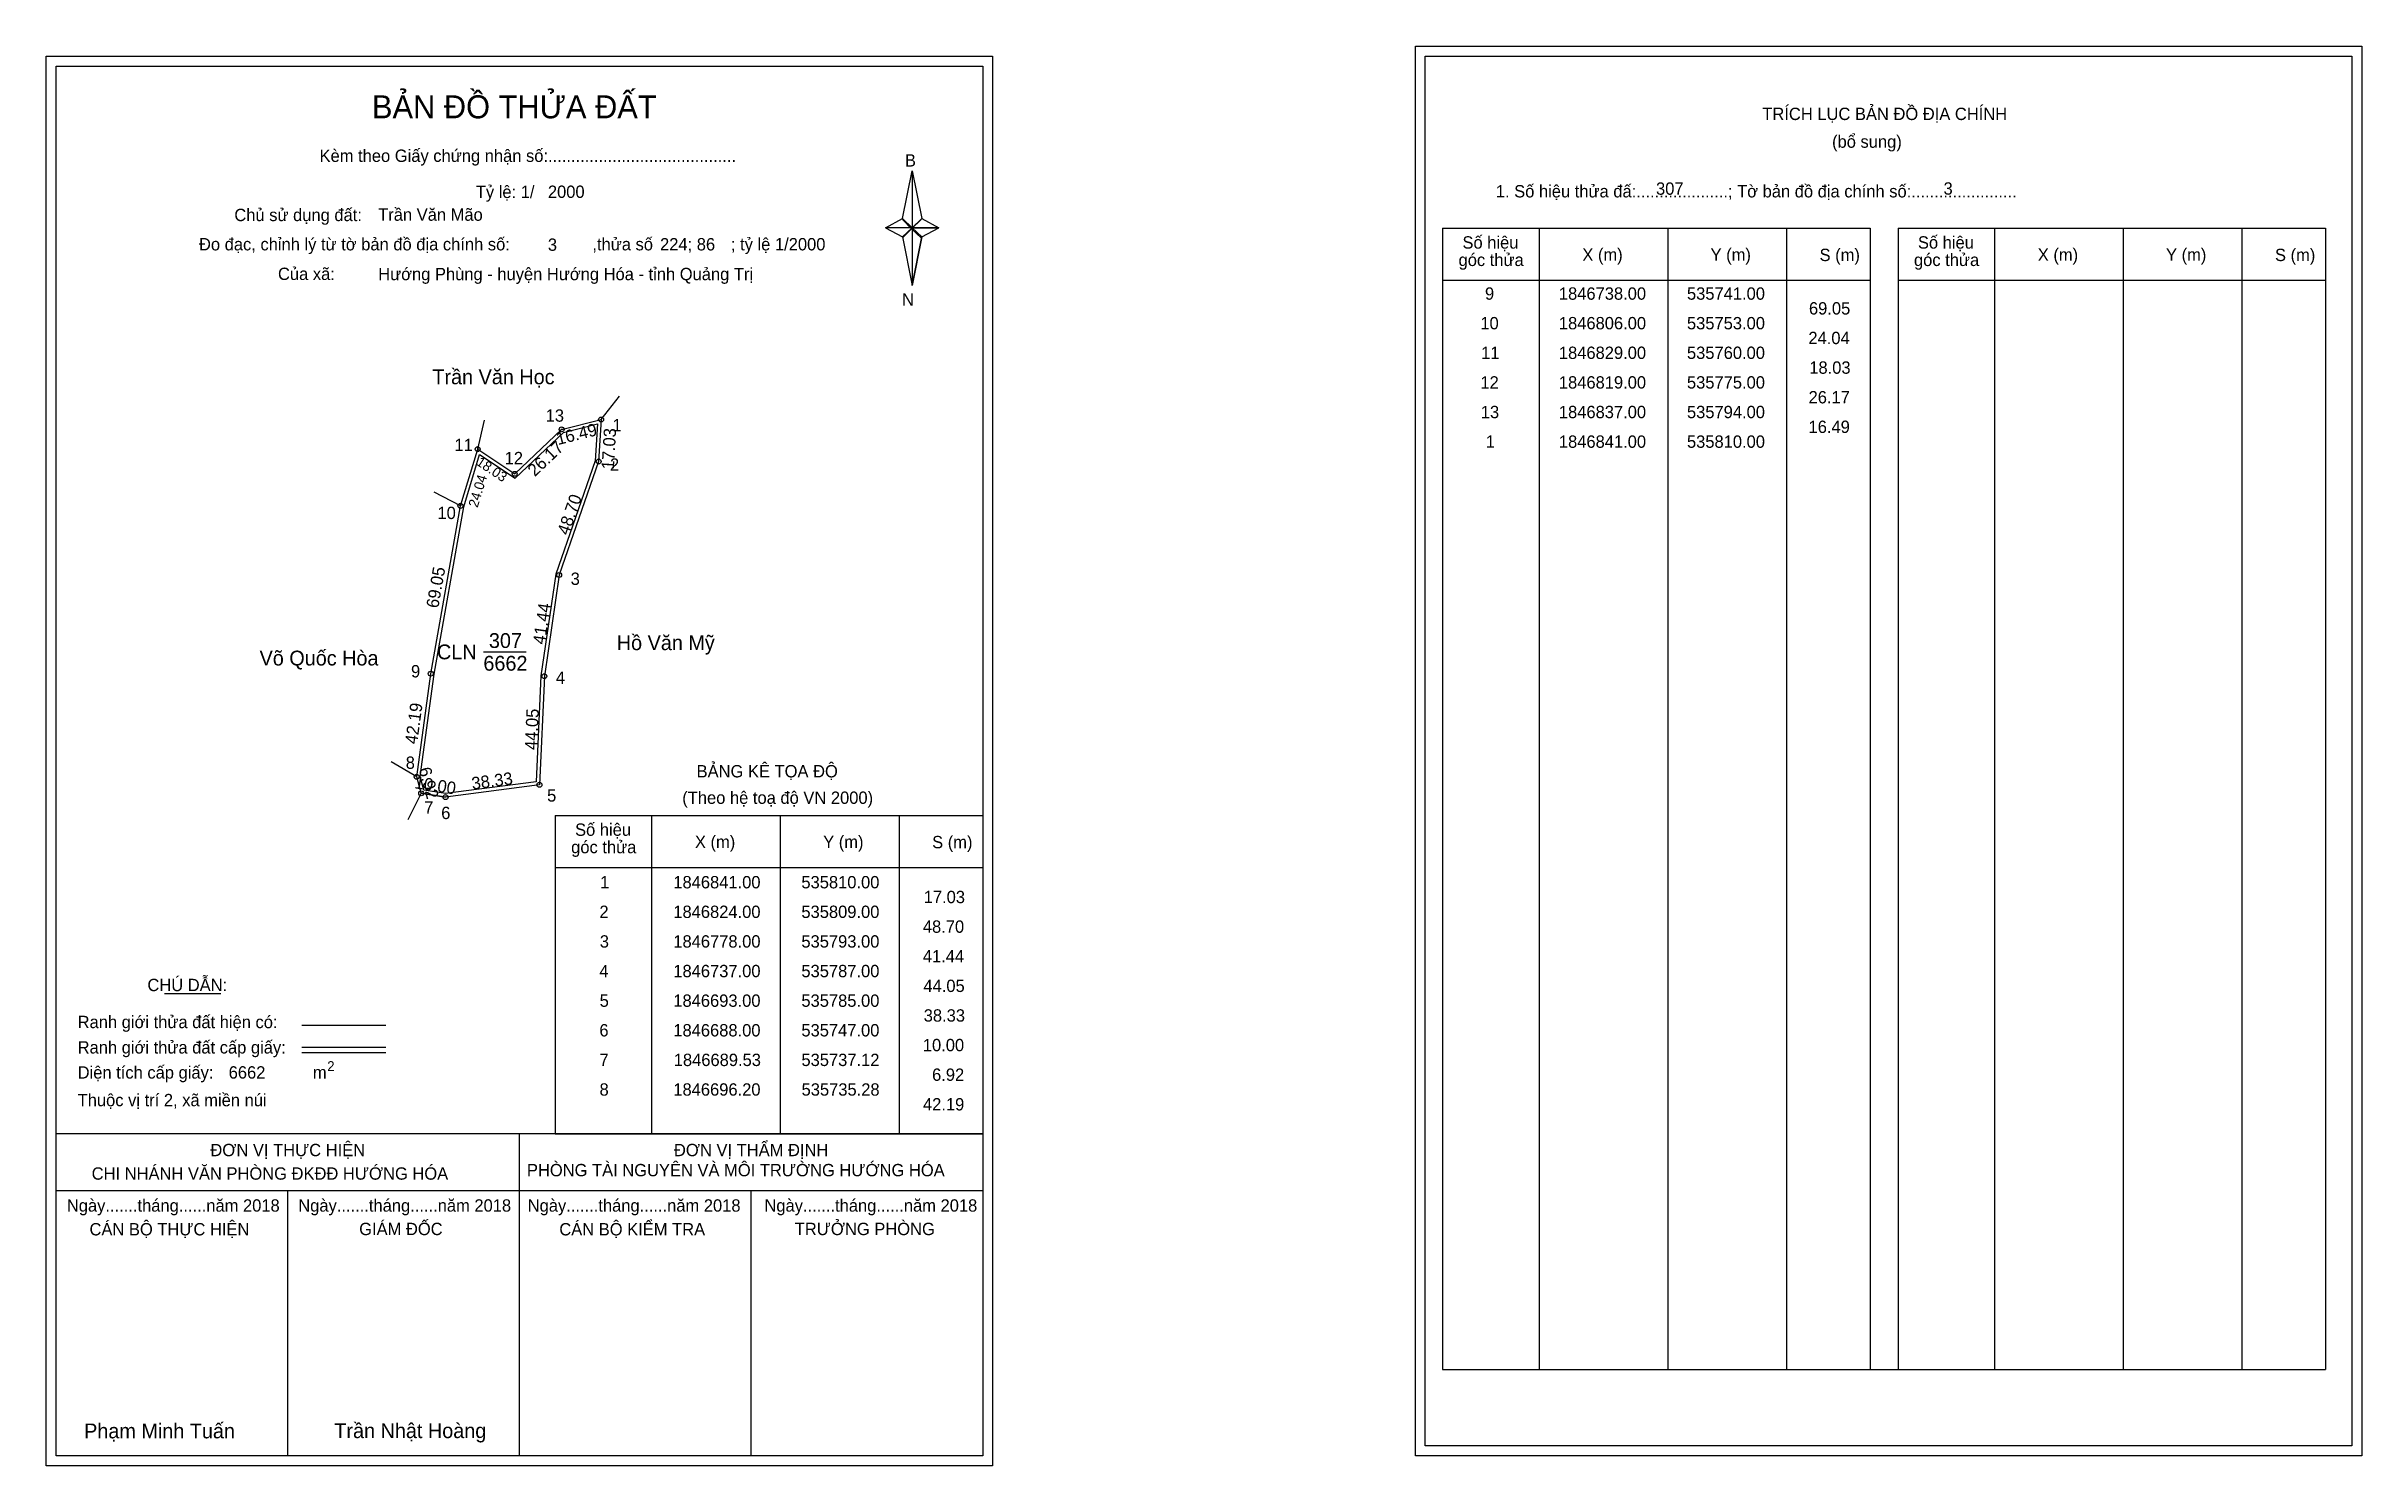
# Model space of a CAD drawing. Extents: x 535585 to 536523, y 1846417 to 1846992.
import ezdxf

# ---------------------------------------------------------------- set-up
doc = ezdxf.new("R2010")
doc.units = 0
for name, color, linetype in [('Level 1', 7, 'Continuous'), ('Level 10', 7, 'Continuous'), ('Level 11', 7, 'Continuous'), ('Level 13', 7, 'Continuous'), ('Level 27', 7, 'Continuous'), ('Level 3', 7, 'Continuous'), ('Level 49', 7, 'Continuous'), ('Level 53', 7, 'Continuous'), ('Level 55', 7, 'Continuous'), ('Level 6', 7, 'Continuous'), ('Level 60', 7, 'Continuous'), ('Level 63', 7, 'Continuous'), ('Level 9', 7, 'Continuous')]:
    doc.layers.add(name, color=color, linetype=linetype)

msp = doc.modelspace()

# ---------------------------------------------------------------- linework, layer by layer
at = {"layer": 'Level 1'}
for p, q in [((536143.88, 1846988.23), (536143.88, 1846988.23)), ((535589.23, 1846984.23), (535589.23, 1846984.23)), ((535932.08, 1846922.46), (535936.01, 1846941.74)), ((535936.01, 1846941.74), (535936.01, 1846918.69)), ((535936.01, 1846941.74), (535939.95, 1846922.46)), ((535925.19, 1846918.69), (535932.08, 1846922.46)), ((535932.08, 1846922.46), (535936.01, 1846918.69)), ((535935.72, 1846918.26), (535932.08, 1846922.02)), ((535936.01, 1846918.69), (535932.08, 1846915.01)), ((535939.65, 1846922.02), (535935.72, 1846918.26)), ((535935.72, 1846918.26), (535939.65, 1846922.02)), ((535939.95, 1846922.46), (535936.01, 1846918.69)), ((535936.01, 1846918.69), (535936.01, 1846895.29)), ((535936.01, 1846918.69), (535946.83, 1846918.69)), ((535936.01, 1846918.69), (535939.95, 1846915.01)), ((535939.95, 1846915.01), (535946.83, 1846918.69)), ((535935.72, 1846918.26), (535932.08, 1846914.57)), ((535932.08, 1846914.57), (535935.72, 1846918.26)), ((535932.08, 1846915.01), (535936.01, 1846895.29)), ((535939.65, 1846914.57), (535935.72, 1846918.26)), ((535939.95, 1846915.01), (535936.01, 1846895.29)), ((536150.94, 1846918.52), (536324.15, 1846918.52)), ((536190.12, 1846455.99), (536190.12, 1846918.52)), ((536242.27, 1846455.99), (536242.27, 1846918.52)), ((536290.21, 1846918.52), (536290.21, 1846455.99)), ((536324.15, 1846918.52), (536324.15, 1846455.99)), ((536335.46, 1846918.52), (536508.66, 1846918.52)), ((536374.64, 1846455.99), (536374.64, 1846918.52)), ((536426.78, 1846455.99), (536426.78, 1846918.52)), ((536474.73, 1846918.52), (536474.73, 1846455.99)), ((536508.66, 1846918.52), (536508.66, 1846455.99)), ((536150.94, 1846897.46), (536324.15, 1846897.46)), ((536335.46, 1846897.46), (536508.66, 1846897.46)), ((535791.42, 1846680.57), (535964.62, 1846680.57)), ((535830.6, 1846551.52), (535830.6, 1846680.57)), ((535882.74, 1846551.52), (535882.74, 1846680.57)), ((535930.69, 1846680.57), (535930.69, 1846551.52)), ((535791.42, 1846659.52), (535964.62, 1846659.52)), ((535633.07, 1846608.36), (535655.87, 1846608.36)), ((535688.8, 1846595.55), (535722.82, 1846595.55)), ((535688.8, 1846586.65), (535722.82, 1846586.65)), ((535688.8, 1846584.46), (535722.82, 1846584.46)), ((535802.89, 1846551.52), (535589.23, 1846551.52)), ((535964.62, 1846551.52), (535754.94, 1846551.52)), ((535776.93, 1846421.08), (535776.93, 1846551.52)), ((535791.42, 1846551.52), (535964.62, 1846551.52)), ((535964.63, 1846528.42), (535589.23, 1846528.42)), ((535683.08, 1846421.08), (535683.08, 1846528.42)), ((535870.78, 1846421.08), (535870.78, 1846528.42)), ((536150.94, 1846455.99), (536508.66, 1846455.99)), ((536519.28, 1846425.08), (536519.28, 1846425.08)), ((535964.62, 1846421.08), (535964.62, 1846421.08))]:
    msp.add_line(p, q, dxfattribs=at)
for points in [[(535932.08, 1846922.46), (535936.01, 1846941.74), (535936.01, 1846918.69)], [(535925.19, 1846918.69), (535932.08, 1846915.01), (535936.01, 1846918.69)], [(535936.01, 1846918.69), (535939.95, 1846922.46), (535946.83, 1846918.69)], [(535936.01, 1846918.69), (535936.01, 1846895.29), (535939.95, 1846915.01)]]:
    msp.add_lwpolyline(points, close=True, dxfattribs=at)
at = {"layer": 'Level 10'}
msp.add_line((535737.12, 1846689.53), (535747, 1846688), dxfattribs=at)
for points in [[(535753, 1846806), (535760, 1846829), (535775, 1846819), (535794, 1846837), (535810, 1846841), (535809, 1846824), (535793, 1846778), (535787, 1846737), (535785, 1846693), (535747, 1846688), (535737.12, 1846689.53), (535735.28, 1846696.2), (535741, 1846738)], [(535754.36, 1846805.67), (535760.79, 1846826.79), (535775.15, 1846817.22), (535794.7, 1846835.73), (535808.49, 1846839.18), (535807.61, 1846824.28), (535791.63, 1846778.33), (535785.6, 1846737.13), (535783.65, 1846694.24), (535747.02, 1846689.41), (535738.23, 1846690.77), (535736.71, 1846696.3), (535742.38, 1846737.78)]]:
    msp.add_lwpolyline(points, close=True, dxfattribs=at)
at = {"layer": 'Level 11'}
for centre in [(535794, 1846837), (535810, 1846841), (535760, 1846829), (535809, 1846824), (535775, 1846819), (535753, 1846806), (535753, 1846806), (535793, 1846778), (535741, 1846738), (535787, 1846737), (535735.28, 1846696.2), (535785, 1846693), (535737.12, 1846689.53), (535747, 1846688)]:
    msp.add_circle(centre, 1, dxfattribs=at)
at = {"layer": 'Level 27'}
for p, q in [((535810, 1846841), (535817.45, 1846850.41)), ((535760, 1846829), (535762.8, 1846840.67)), ((535753, 1846806), (535742.36, 1846811.55)), ((535735.28, 1846696.2), (535724.9, 1846702.23)), ((535737.12, 1846689.53), (535731.65, 1846678.85))]:
    msp.add_line(p, q, dxfattribs=at)
at = {"layer": 'Level 3'}
for p, q in [((536150.94, 1846918.52), (536150.94, 1846455.99)), ((536335.46, 1846918.52), (536335.46, 1846455.99)), ((535791.42, 1846680.57), (535791.42, 1846551.52))]:
    msp.add_line(p, q, dxfattribs=at)
at = {"layer": 'Level 63'}
for points in [[(535585.23, 1846988.23), (535968.63, 1846988.23), (535968.63, 1846417.08), (535585.23, 1846417.08)], [(536139.88, 1846992.23), (536523.28, 1846992.23), (536523.28, 1846421.08), (536139.88, 1846421.08)], [(536143.88, 1846988.23), (536519.28, 1846988.23), (536519.28, 1846425.08), (536143.88, 1846425.08)], [(535589.23, 1846984.23), (535964.63, 1846984.23), (535964.63, 1846421.08), (535589.23, 1846421.08)]]:
    msp.add_lwpolyline(points, close=True, dxfattribs=at)
at = {"layer": 'Level 9'}
msp.add_line((535762.3, 1846746.83), (535779.68, 1846746.83), dxfattribs=at)

# ---------------------------------------------------------------- texts
at = {"layer": 'Level 1'}
for s, height, p in [('BẢN ĐỒ THỬA ĐẤT', 9.3313, (535717.16, 1846963.04)), ('TRÍCH LỤC BẢN ĐỒ ĐỊA CHÍNH', 5, (536280.46, 1846962.35)), ('(bổ sung)', 5, (536308.71, 1846951.11)), ('Kèm theo Giấy chứng nhận số:.........................................', 5, (535695.93, 1846945.38)), ('B', 5, (535933.1, 1846943.5)), ('1. Số hiệu thửa đấ:....................; Tờ bản đồ địa chính số:.......................', 5, (536172.49, 1846930.99)), ('Chủ sử dụng đất:', 5, (535661.41, 1846921.39)), ('Đo đạc, chỉnh lý từ tờ bản đồ địa chính số:                  ,thửa số                 ; tỷ lệ 1/2000', 5, (535647.09, 1846909.53)), ('Số hiệu', 5, (536158.97, 1846910.25)), ('X (m)', 5, (536207.54, 1846905.3)), ('Y (m)', 5, (536259.49, 1846905.3)), ('S (m)', 5, (536303.65, 1846905.2)), ('Số hiệu', 5, (536343.49, 1846910.25)), ('X (m)', 5, (536392.05, 1846905.3)), ('Y (m)', 5, (536444.01, 1846905.3)), ('S (m)', 5, (536488.16, 1846905.2)), ('Của xã:', 5, (535679.09, 1846897.53)), ('góc thửa', 5, (536157.39, 1846903.19)), ('góc thửa', 5, (536341.9, 1846903.19)), ('N', 5, (535931.9, 1846887.16)), ('BẢNG KÊ TỌA ĐỘ', 5, (535848.69, 1846695.98)), ('(Theo hệ toạ độ VN 2000)', 5, (535842.88, 1846685.26)), ('Số hiệu', 5, (535799.45, 1846672.31)), ('góc thửa', 5, (535797.87, 1846665.25)), ('X (m)', 5, (535848.01, 1846667.36)), ('Y (m)', 5, (535899.97, 1846667.36)), ('S (m)', 5, (535944.12, 1846667.26)), ('CHÚ DẪN:', 5, (535626.19, 1846609.37)), ('Ranh giới thửa đất hiện có:', 5, (535597.93, 1846594.37)), ('Ranh giới thửa đất cấp giấy:', 5, (535597.93, 1846584.09)), ('2', 4, (535699.03, 1846576.99)), ('Diện tích cấp giấy:', 5, (535597.93, 1846573.93)), ('m', 5, (535693.24, 1846573.97)), ('Thuộc vị trí 2, xã miền núi', 5, (535597.93, 1846562.73)), ('ĐƠN VỊ THỰC HIỆN', 5, (535651.7, 1846542.49)), ('ĐƠN VỊ THẨM ĐỊNH', 5, (535839.5, 1846542.49)), ('CHI NHÁNH VĂN PHÒNG ĐKĐĐ HƯỚNG HÓA', 5, (535603.61, 1846532.97)), ('PHÒNG TÀI NGUYÊN VÀ MÔI TRƯỜNG HƯỚNG HÓA', 5, (535779.95, 1846534.35)), ('Ngày.......tháng......năm 2018', 5, (535593.56, 1846520.02)), ('Ngày.......tháng......năm 2018', 5, (535687.31, 1846520.02)), ('Ngày.......tháng......năm 2018', 5, (535780.26, 1846520.02)), ('Ngày.......tháng......năm 2018', 5, (535876.17, 1846520.02)), ('CÁN BỘ THỰC HIỆN', 5, (535602.73, 1846510.39)), ('GIÁM ĐỐC', 5, (535711.99, 1846510.51)), ('CÁN BỘ KIỂM TRA', 5, (535793.07, 1846510.39)), ('TRƯỞNG PHÒNG', 5, (535888.45, 1846510.51)), ('Phạm Minh Tuấn', 6, (535600.55, 1846428.16)), ('Trần Nhật Hoàng', 6, (535701.93, 1846428.26))]:
    msp.add_text(s, height=height, dxfattribs=at).set_placement(p)
at = {"layer": 'Level 11'}
msp.add_text('Tỷ lệ: 1/', height=5, dxfattribs=at).set_placement((535759.24, 1846930.75))
at = {"layer": 'Level 13'}
for s, p in [('CLN', (535743.51, 1846743.83)), ('307', (535764.54, 1846748.43)), ('6662', (535762.31, 1846739.23))]:
    msp.add_text(s, height=6, dxfattribs=at).set_placement(p)
at = {"layer": 'Level 49'}
for s, height, rotation, p in [('16.49', 5, 14.03624, (535792.52, 1846830.62)), ('17.03', 5, 86.63354, (535815.15, 1846820.65)), ('18.03', 4, 326.30993, (535759.07, 1846822.89)), ('26.17', 5, 43.45184, (535783.13, 1846817.61)), ('24.04', 4, 73.07249, (535759.95, 1846805.06)), ('48.70', 5, 70.82099, (535796.8, 1846793.8)), ('69.05', 5, 79.99202, (535744.02, 1846764.33)), ('41.44', 5, 81.67435, (535787.23, 1846749.64)), ('42.19', 5, 82.20792, (535735.45, 1846709.24)), ('44.05', 5, 87.39744, (535784.04, 1846707.01)), ('10.00', 5, 351.1972, (535734.22, 1846691.6)), ('6.92', 5, 285.42216, (535736.06, 1846699.37)), ('38.33', 5, 7.49586, (535757.86, 1846691.04))]:
    msp.add_text(s, height=height, rotation=rotation, dxfattribs=at).set_placement(p)
at = {"layer": 'Level 53'}
for s, p in [('9', (536168.09, 1846889.54)), ('1846738.00', (536198.03, 1846889.54)), ('535741.00', (536249.92, 1846889.54)), ('10', (536166.22, 1846877.54)), ('1846806.00', (536198.03, 1846877.54)), ('535753.00', (536249.92, 1846877.54)), ('69.05', (536299.35, 1846883.54)), ('24.04', (536299.12, 1846871.54)), ('11', (536166.54, 1846865.54)), ('1846829.00', (536198.03, 1846865.54)), ('535760.00', (536249.92, 1846865.54)), ('18.03', (536299.48, 1846859.54)), ('12', (536166.24, 1846853.54)), ('1846819.00', (536198.03, 1846853.54)), ('535775.00', (536249.92, 1846853.54)), ('13', (536166.4, 1846841.54)), ('1846837.00', (536198.03, 1846841.54)), ('535794.00', (536249.92, 1846841.54)), ('26.17', (536299.19, 1846847.54)), ('1', (536168.39, 1846829.54)), ('1846841.00', (536198.03, 1846829.54)), ('535810.00', (536249.92, 1846829.54)), ('16.49', (536299.18, 1846835.54)), ('1846841.00', (535839.26, 1846651.02)), ('535810.00', (535891.14, 1846651.02)), ('1', (535809.62, 1846651.02)), ('17.03', (535940.7, 1846645.02)), ('2', (535809.32, 1846639.02)), ('1846824.00', (535839.26, 1846639.02)), ('535809.00', (535891.14, 1846639.02)), ('48.70', (535940.35, 1846633.02)), ('3', (535809.47, 1846627.02)), ('1846778.00', (535839.26, 1846627.02)), ('535793.00', (535891.14, 1846627.02)), ('4', (535809.29, 1846615.02)), ('1846737.00', (535839.26, 1846615.02)), ('535787.00', (535891.14, 1846615.02)), ('41.44', (535940.34, 1846621.02)), ('44.05', (535940.58, 1846609.02)), ('5', (535809.41, 1846603.02)), ('1846693.00', (535839.26, 1846603.02)), ('535785.00', (535891.14, 1846603.02)), ('38.33', (535940.7, 1846597.02)), ('6', (535809.3, 1846591.02)), ('1846688.00', (535839.26, 1846591.02)), ('535747.00', (535891.14, 1846591.02)), ('7', (535809.33, 1846579.02)), ('1846689.53', (535839.43, 1846579.02)), ('535737.12', (535891.16, 1846579.02)), ('10.00', (535940.35, 1846585.02)), ('8', (535809.37, 1846567.02)), ('1846696.20', (535839.26, 1846567.02)), ('535735.28', (535891.22, 1846567.02)), ('6.92', (535944.09, 1846573.02)), ('42.19', (535940.4, 1846561.02))]:
    msp.add_text(s, height=5, dxfattribs=at).set_placement(p)
at = {"layer": 'Level 55'}
for s, height, p in [('13', 0.8, (535793.46, 1846837)), ('308', 0.22, (535809.77, 1846840.78)), ('1', 0.8, (535809.78, 1846841)), ('11', 0.8, (535759.48, 1846829)), ('112', 0.22, (535759.76, 1846828.78)), ('12', 0.8, (535774.43, 1846819)), ('2', 0.8, (535808.73, 1846824)), ('308', 0.22, (535808.77, 1846823.78)), ('10', 0.8, (535752.43, 1846806)), ('112', 0.22, (535752.76, 1846805.78)), ('43', 0.22, (535752.85, 1846805.78)), ('43', 0.22, (535752.85, 1846805.78)), ('308', 0.22, (535792.77, 1846777.78)), ('3', 0.8, (535792.75, 1846778)), ('9', 0.8, (535740.73, 1846738)), ('43', 0.22, (535740.85, 1846737.78)), ('43', 0.22, (535740.85, 1846737.78)), ('4', 0.8, (535786.72, 1846737)), ('308', 0.22, (535786.77, 1846736.78)), ('8', 0.8, (535735.02, 1846696.2)), ('43', 0.22, (535735.13, 1846695.98)), ('43', 0.22, (535735.13, 1846695.98)), ('0', 0.22, (535735.2, 1846695.98)), ('0', 0.22, (535735.2, 1846695.98)), ('5', 0.8, (535784.74, 1846693)), ('308', 0.22, (535736.89, 1846689.31)), ('7', 0.8, (535736.85, 1846689.53)), ('0', 0.22, (535737.04, 1846689.31)), ('0', 0.22, (535737.04, 1846689.31)), ('6', 0.8, (535746.73, 1846688)), ('308', 0.22, (535746.77, 1846687.78)), ('308', 0.22, (535784.77, 1846692.78))]:
    msp.add_text(s, height=height, dxfattribs=at).set_placement(p)
at = {"layer": 'Level 6'}
for s, p in [('2000', (535788.44, 1846930.79)), ('307', (536237.39, 1846932.07)), ('3', (536353.88, 1846932.11)), ('Trần Văn Mão', (535719.68, 1846921.53)), ('3', (535788.43, 1846909.35)), ('224; 86', (535833.88, 1846909.51)), ('Hướng Phùng - huyện Hướng Hóa - tỉnh Quảng Trị', (535719.7, 1846897.45)), ('6662', (535659.11, 1846573.94))]:
    msp.add_text(s, height=5, dxfattribs=at).set_placement(p)
at = {"layer": 'Level 60'}
for s, p in [('Trần Văn Học', (535741.64, 1846855.27)), ('Hồ Văn Mỹ', (535816.36, 1846747.55)), ('Võ Quốc Hòa', (535671.64, 1846741.33))]:
    msp.add_text(s, height=6, dxfattribs=at).set_placement(p)
at = {"layer": 'Level 9'}
for s, p in [('13', (535787.54, 1846840.11)), ('1', (535814.59, 1846836.22)), ('11', (535750.58, 1846828.18)), ('12', (535770.92, 1846822.88)), ('2', (535813.58, 1846820.25)), ('10', (535743.7, 1846800.67)), ('3', (535797.68, 1846773.98)), ('9', (535732.99, 1846736.49)), ('4', (535791.65, 1846733.89)), ('8', (535730.84, 1846699.45)), ('7', (535738.35, 1846681.33)), ('6', (535745.22, 1846679.1)), ('5', (535788.11, 1846686.17))]:
    msp.add_text(s, height=5, dxfattribs=at).set_placement(p)

doc.saveas('drawing.dxf')
